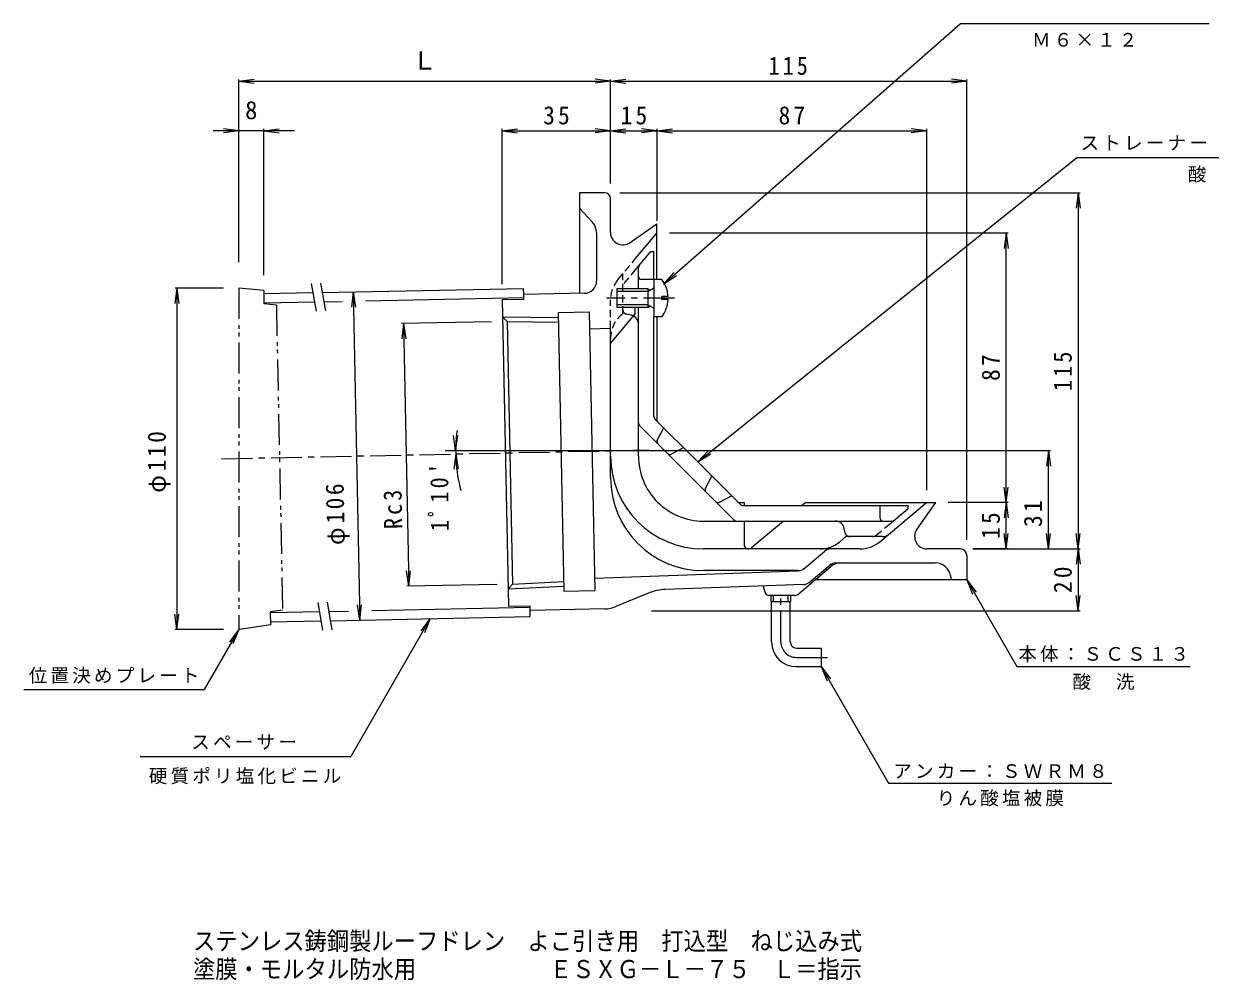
# Model space of a CAD drawing. Units: millimetres, scale not verified. Extents: x -217 to 358, y -274 to 249.
# Drawn here: x -217.2 to 165.9, y -273.7 to 35.2 of the extents above; entities that cross this region are included whole.
import ezdxf
from ezdxf.enums import TextEntityAlignment as Align

# ---------------------------------------------------------------- set-up
doc = ezdxf.new("R2010")
doc.units = ezdxf.units.MM
doc.header["$LTSCALE"] = 2
for name, pattern in [('CHAIN1', [8, 5, -1, 1, -1]), ('DASHED1', [1.8, 1.2, -0.6]), ('DOUBLE_CHAIN1', [8.8, 5, -1, 0.6, -0.6, 0.6, -1])]:
    doc.linetypes.add(name, pattern=pattern)
for name, color, linetype, lineweight in [('0-0_通り芯', 3, 'Continuous', 9), ('0-2_仕上', 6, 'Continuous', 9), ('0-3_建具', 7, 'Continuous', 9), ('0-4_その他', 7, 'Continuous', 9), ('0-5_寸法', 7, 'Continuous', 9)]:
    doc.layers.add(name, color=color, linetype=linetype, lineweight=lineweight)
doc.layers.add('F-5_F-5ﾚｲﾔ', color=2, linetype='Continuous')
doc.styles.add('ＭＳ ゴシック', font='')
doc.styles.get('ＭＳ ゴシック').set_extended_font_data('MS Gothic')

msp = doc.modelspace()

# ---------------------------------------------------------------- linework, layer by layer
at = {"layer": '0-0_通り芯'}
for p, q in [((-29.734, -19.425), (-37.734, -19.425)), ((-37.734, -19.425), (-37.734, -51.915)), ((-27.734, -32.244), (-27.734, -21.425)), ((-33.577, -28.883), (-37.734, -24.425)), ((-21.44, -35.521), (-12.734, -29.425)), ((-12.734, -47.425), (-12.734, -29.425)), ((-32.234, -32.293), (-32.234, -47.884)), ((-19.734, -40.768), (-12.734, -32.425)), ((-36.153, -51.883), (-55.766, -52.283)), ((-19.734, -58.425), (-19.734, -56.425)), ((-62.621, -59.482), (-44.613, -59.677)), ((-61.112, -60.976), (-62.621, -59.482)), ((-61.112, -60.976), (-44.583, -61.156)), ((-61.112, -60.976), (-59.384, -145.792)), ((-44.646, -58.057), (-42.813, -148.039)), ((-19.734, -58.425), (-27.734, -67.959)), ((-12.734, -59.425), (-12.734, -93.141)), ((-34.537, -63.305), (-27.734, -63.167)), ((-27.734, -111.425), (-27.734, -63.167)), ((-27.734, -102.722), (-81.146, -102.722)), ((35.266, -119.425), (34.074, -120.425)), ((35.266, -119.425), (77.266, -119.425)), ((59.178, -132.086), (74.266, -119.425)), ((71.17, -128.131), (77.266, -119.425)), ((15.389, -125.425), (15.389, -132.959)), ((28.115, -125.425), (17.798, -134.082)), ((48.266, -130.425), (46.287, -132.086)), ((60.065, -130.425), (48.266, -130.425)), ((52.75, -134.425), (2.266, -134.425)), ((34.76, -140.723), (41.429, -135.127)), ((85.266, -134.425), (74.447, -134.425)), ((87.266, -136.425), (87.266, -144.425)), ((-32.898, -143.801), (32.892, -141.462)), ((32.831, -141.425), (2.266, -141.425)), ((32.684, -149.074), (43.385, -140.095)), ((36.421, -145.204), (43.067, -139.627)), ((44.995, -138.925), (77.093, -138.925)), ((-59.384, -145.792), (-42.876, -144.94)), ((87.266, -144.425), (38.224, -144.425)), ((82.012, -143.031), (82.266, -144.425)), ((-60.831, -147.347), (-59.384, -145.792)), ((-60.831, -147.347), (-42.846, -146.418)), ((-42.813, -148.039), (-32.815, -147.835)), ((-15.211, -148.603), (-26.01, -153.026)), ((34.599, -145.904), (-10.059, -147.493)), ((22.033, -148.206), (21.674, -146.318)), ((-53.689, -154.261), (-53.719, -152.762)), ((31.72, -149.425), (23.507, -149.425)), ((24.091, -151.425), (24.091, -149.425)), ((24.091, -151.425), (30.441, -151.425)), ((24.266, -164.425), (24.266, -151.425)), ((24.906, -151.425), (24.906, -149.425)), ((29.626, -151.425), (29.626, -149.425)), ((30.266, -164.425), (30.266, -151.425)), ((30.441, -151.425), (30.441, -149.425)), ((-29.597, -153.771), (-53.689, -154.261)), ((32.266, -166.425), (40.266, -166.425)), ((40.266, -166.425), (40.266, -172.425)), ((32.266, -172.425), (40.266, -172.425))]:
    msp.add_line(p, q, dxfattribs=at)
at = {"layer": '0-0_通り芯', "linetype": 'DASHED1'}
for p, q in [((-25.395, -47.513), (-19.734, -40.768)), ((-23.734, -58.425), (-23.734, -45.535)), ((-27.734, -63.167), (-27.734, -53.941))]:
    msp.add_line(p, q, dxfattribs=at)
at = {"layer": '0-0_通り芯', "linetype": 'CHAIN1'}
for p, q in [((-153.363, -105.281), (-14.833, -102.459)), ((27.266, -164.425), (27.266, -149.425)), ((32.266, -169.425), (43.266, -169.425))]:
    msp.add_line(p, q, dxfattribs=at)
at = {"layer": '0-0_通り芯'}
for points in [[(-62.734, -53.925), (-55.736, -53.782), (-55.766, -52.283)], [(-62.734, -53.925), (-60.718, -152.904), (-53.719, -152.762)], [(-44.646, -58.057), (-34.648, -57.854), (-32.815, -147.835)], [(13.55, -119.425), (15.389, -119.425), (15.389, -120.425)]]:
    msp.add_lwpolyline(points, dxfattribs=at)
for centre, radius, start, end in [((-29.734, -21.425), 2, 0, 90), ((-37.234, -32.293), 5, 0, 43.00008), ((-23.734, -32.244), 4, 180, 305.00014), ((-36.234, -47.884), 4, 271.16684, 0), ((2.266, -104.425), 30, 180, 270), ((2.266, -111.425), 30, 180, 270), ((60.065, -127.425), 3, 270, 310.00003), ((74.447, -130.425), 4, 144.99986, 270), ((16.856, -132.959), 1.466, 180, 309.99997), ((39.859, -124.425), 10, 270, 310.00006), ((52.75, -124.425), 10, 270, 310.00006), ((43.358, -137.425), 3, 90, 130.00003), ((85.266, -136.425), 2, 0, 90), ((32.831, -138.425), 3, 270, 310.00003), ((32.785, -138.464), 3, 272.03825, 309.99966), ((44.995, -141.925), 3, 90, 129.99988), ((46.599, -143.925), 5, 90, 130.00017), ((77.093, -143.925), 5, 10.30489, 90), ((34.492, -142.906), 3, 272.03824, 309.99936), ((-9.526, -162.484), 15, 92.03804, 112.27443), ((23.507, -147.925), 1.5, 190.78445, 270), ((31.72, -147.925), 1.5, 270, 310.00003), ((-29.801, -143.773), 10, 271.16698, 292.27446), ((32.266, -164.425), 8, 180, 270), ((32.266, -164.425), 2, 180, 270)]:
    msp.add_arc(centre, radius, start, end, dxfattribs=at)
at = {"layer": '0-0_通り芯', "linetype": 'DASHED1'}
for centre, start in [((-17.734, -53.941), 139.99994), ((-17.734, -66.425), 126.86995)]:
    msp.add_arc(centre, 10, start, 180, dxfattribs=at)
at = {"layer": '0-0_通り芯', "linetype": 'CHAIN1'}
msp.add_arc((32.266, -164.425), 5, 180, 270, dxfattribs=at)
at = {"layer": '0-2_仕上'}
for p, q in [((-19.734, -44.384), (-14.734, -38.425)), ((-14.734, -38.425), (-13.734, -38.425)), ((-13.734, -47.425), (-13.734, -38.425)), ((-18.734, -50.425), (-18.734, -43.738)), ((-13.734, -47.425), (-17.734, -47.425)), ((-18.735, -104.425), (-18.734, -56.425)), ((-13.734, -91.519), (-13.734, -59.425)), ((-3.128, -109.819), (-18.295, -94.651)), ((0.408, -106.283), (-13.295, -92.58)), ((-12.675, -99.264), (-10.552, -95.323)), ((-8.13, -103.809), (-4.189, -101.687)), ((14.11, -119.986), (0.408, -106.283)), ((12.039, -124.986), (-3.128, -109.819)), ((2.882, -114.82), (5.004, -110.879)), ((7.427, -119.365), (11.368, -117.243)), ((15.171, -120.425), (68.266, -120.425)), ((59.266, -124.425), (59.266, -120.425)), ((62.307, -126.425), (68.265, -121.425)), ((68.266, -120.425), (68.266, -121.425)), ((2.265, -125.425), (62.952, -125.425)), ((48.024, -129.22), (47.748, -127.837))]:
    msp.add_line(p, q, dxfattribs=at)
at = {"layer": '0-2_仕上', "linetype": 'DASHED1'}
for p, q in [((-23.383, -48.733), (-19.734, -44.384)), ((-21.146, -58.943), (-22.528, -58.666)), ((57.958, -130.074), (62.307, -126.425))]:
    msp.add_line(p, q, dxfattribs=at)
at = {"layer": '0-2_仕上', "color": 4}
for p, q in [((-11.134, -47.425), (-13.734, -47.425)), ((-13.734, -47.425), (-13.734, -59.425)), ((-25.734, -50.425), (-25.734, -56.425)), ((-15.734, -50.425), (-25.734, -50.425)), ((-15.734, -51.295), (-25.734, -51.295)), ((-15.734, -51.295), (-13.862, -50.243)), ((-15.734, -50.425), (-14.971, -50.866)), ((-15.734, -50.425), (-15.734, -56.425)), ((-11.134, -53.904), (-11.134, -52.946)), ((-9.146, -52.946), (-11.134, -52.946)), ((-15.734, -55.555), (-25.734, -55.555)), ((-15.734, -56.425), (-25.734, -56.425)), ((-15.734, -55.555), (-13.862, -56.607)), ((-15.734, -56.425), (-14.971, -55.984)), ((-9.146, -53.904), (-11.134, -53.904)), ((-11.134, -59.425), (-13.734, -59.425))]:
    msp.add_line(p, q, dxfattribs=at)
at = {"layer": '0-2_仕上', "color": 4, "linetype": 'CHAIN1'}
msp.add_line((-7.052, -53.425), (-29.072, -53.425), dxfattribs=at)
at = {"layer": '0-2_仕上'}
for centre, radius, start, end in [((-17.234, -43.738), 1.5, 140.00024, 179.99966), ((-17.734, -46.425), 1, 180, 270), ((-21.734, -61.885), 3, 0, 63.32513), ((-12.234, -91.519), 1.5, 180, 224.99933), ((-17.234, -93.591), 1.5, 180, 224.99933), ((-11.794, -99.738), 1, 151.69981, 225), ((2.266, -104.425), 21, 179.99973, 225.00101), ((-8.604, -102.928), 1, 225, 298.30142), ((3.762, -115.294), 1, 151.69858, 225), ((2.266, -104.425), 21, 225.00101, 269.99973), ((6.953, -118.485), 1, 225, 298.30142), ((15.171, -118.925), 1.5, 225.00067, 270), ((13.1, -123.925), 1.5, 225.00067, 270), ((44.806, -128.425), 3, 11.30984, 90), ((60.265, -124.425), 1, 180, 270), ((62.952, -123.925), 1.5, 269.99966, 309.99969), ((49.495, -128.925), 1.5, 191.3091, 203.19263)]:
    msp.add_arc(centre, radius, start, end, dxfattribs=at)
at = {"layer": '0-2_仕上', "color": 4}
for centre, radius, start, end in [((-19.134, -53.425), 10, 2.74562, 36.86987), ((-13.984, -50.025), 0.25, 299.32918, 0), ((-13.984, -56.825), 0.25, 0, 60.67082), ((-19.134, -53.425), 10, 323.13013, 357.25438)]:
    msp.add_arc(centre, radius, start, end, dxfattribs=at)
at = {"layer": '0-2_仕上', "linetype": 'DASHED1'}
for centre, radius, start, end in [((-22.234, -57.195), 1.5, 179.99966, 258.68936), ((-21.734, -61.885), 3, 63.32513, 78.69016), ((49.495, -128.925), 1.5, 203.19263, 269.99966), ((56.994, -128.925), 1.5, 269.99966, 309.99969)]:
    msp.add_arc(centre, radius, start, end, dxfattribs=at)
at = {"layer": '0-3_建具'}
for p, q in [((-124.377, -48.679), (-122.795, -57.649)), ((-121.341, -48.617), (-119.76, -57.587)), ((-122.279, -151.658), (-120.697, -160.627)), ((-119.243, -151.596), (-117.662, -160.566))]:
    msp.add_line(p, q, dxfattribs=at)
at = {"layer": '0-3_建具', "linetype": 'DOUBLE_CHAIN1'}
for p, q in [((-139.716, -50.992), (-147.734, -50.173)), ((-147.734, -50.173), (-147.734, -160.436)), ((-139.716, -50.992), (-139.629, -55.241)), ((-135.62, -55.66), (-139.629, -55.241)), ((-135.62, -55.66), (-133.614, -154.139)), ((-133.614, -154.139), (-137.604, -154.721)), ((-137.604, -154.721), (-137.517, -158.97)), ((-137.517, -158.97), (-147.734, -160.436))]:
    msp.add_line(p, q, dxfattribs=at)
at = {"layer": '0-3_建具', "color": 4}
for p, q in [((-139.696, -51.992), (-123.849, -51.669)), ((-120.814, -51.607), (-55.807, -50.283)), ((-106.795, -54.322), (-55.746, -53.282)), ((-55.766, -52.283), (-55.807, -50.283)), ((-139.634, -54.991), (-123.322, -54.659)), ((-120.287, -54.597), (-114.371, -54.477)), ((-137.598, -154.971), (-121.752, -154.648)), ((-118.716, -154.586), (-112.334, -154.456)), ((-104.758, -154.302), (-53.709, -153.262)), ((-137.537, -157.97), (-121.224, -157.638))]:
    msp.add_line(p, q, dxfattribs=at)
msp.add_lwpolyline([(-118.189, -157.576), (-53.648, -156.261), (-53.689, -154.261)], dxfattribs=at)
at = {"layer": '0-4_その他'}
for p, q in [((-147.734, 16.575), (-142.777, 17.227)), ((-147.734, -41.818), (-147.734, 17.175)), ((-147.734, 16.575), (-27.734, 16.575)), ((-147.734, 16.575), (-142.777, 15.922)), ((-27.734, 16.575), (-32.692, 17.227)), ((-27.734, 16.575), (-32.692, 15.922)), ((-27.734, 16.575), (-22.777, 17.227)), ((-27.734, -16.425), (-27.734, 17.175)), ((-27.734, 16.575), (87.266, 16.575)), ((-27.734, 16.575), (-22.777, 15.922)), ((87.266, 16.575), (82.309, 17.227)), ((87.266, 16.575), (82.309, 15.922)), ((87.266, -131.425), (87.266, 17.175)), ((-129.767, 0.575), (-156.003, 0.575)), ((-147.734, 0.575), (-152.692, 1.227)), ((-147.734, 0.575), (-152.692, -0.078)), ((-139.716, 0.575), (-134.759, 1.227)), ((-139.716, -45.992), (-139.716, 1.175)), ((-139.716, 0.575), (-134.759, -0.078)), ((-62.734, 0.575), (-57.777, 1.227)), ((-62.734, -48.925), (-62.734, 1.175)), ((-62.734, 0.575), (-27.734, 0.575)), ((-62.734, 0.575), (-57.777, -0.078)), ((-27.734, 0.575), (-32.692, 1.227)), ((-27.734, 0.575), (-32.692, -0.078)), ((-27.734, 0.575), (-22.777, 1.227)), ((-27.734, 0.575), (-12.734, 0.575)), ((-27.734, 0.575), (-22.777, -0.078)), ((-12.734, 0.575), (-17.691, 1.227)), ((-12.734, 0.575), (-17.691, -0.078)), ((-12.734, 0.575), (-7.777, 1.227)), ((-12.734, 1.175), (-12.734, -28.425)), ((-12.734, 0.575), (74.266, 0.575)), ((-12.734, 0.575), (-7.777, -0.078)), ((74.266, 0.575), (69.309, 1.227)), ((74.266, 0.575), (69.309, -0.078)), ((74.266, 1.175), (74.266, -115.425)), ((-24.734, -19.425), (123.866, -19.425)), ((123.266, -19.425), (122.613, -24.382)), ((123.266, -19.425), (123.266, -134.425)), ((123.266, -19.425), (123.918, -24.382)), ((100.628, -32.425), (-8.734, -32.425)), ((100.028, -32.425), (99.375, -37.383)), ((100.028, -119.425), (100.028, -32.425)), ((100.028, -32.425), (100.68, -37.383)), ((-167.734, -50.173), (-168.387, -55.13)), ((-152.734, -50.173), (-168.334, -50.173)), ((-167.734, -50.173), (-167.082, -55.13)), ((-167.734, -50.173), (-167.734, -160.436)), ((-110.796, -51.403), (-111.347, -56.372)), ((-110.796, -51.403), (-108.637, -157.381)), ((-110.796, -51.403), (-110.042, -56.346)), ((-66.111, -61.078), (-95.183, -61.67)), ((-94.583, -61.658), (-95.135, -66.628)), ((-94.583, -61.658), (-92.856, -146.474)), ((-94.583, -61.658), (-93.83, -66.601)), ((-77.733, -102.722), (-78.386, -97.765)), ((-77.733, -102.722), (-77.081, -97.765)), ((114.26, -102.722), (-39.736, -102.722)), ((113.66, -102.722), (113.008, -107.679)), ((113.66, -134.425), (113.66, -102.722)), ((113.66, -102.722), (114.313, -107.679)), ((-77.723, -103.74), (-78.274, -108.71)), ((-77.723, -103.74), (-76.969, -108.683)), ((100.028, -119.425), (99.375, -114.468)), ((100.028, -119.425), (100.68, -114.468)), ((100.628, -119.425), (81.266, -119.425)), ((100.028, -119.425), (99.375, -124.382)), ((100.028, -134.425), (100.028, -119.425)), ((100.028, -119.425), (100.68, -124.382)), ((100.028, -134.425), (99.375, -129.468)), ((100.028, -134.425), (100.68, -129.468)), ((113.66, -134.425), (113.008, -129.468)), ((113.66, -134.425), (114.313, -129.468)), ((123.266, -134.425), (122.613, -129.468)), ((123.266, -134.425), (123.918, -129.468)), ((89.266, -134.425), (123.866, -134.425)), ((100.628, -134.425), (89.266, -134.425)), ((123.266, -134.425), (122.613, -139.382)), ((123.266, -134.425), (123.266, -154.425)), ((123.266, -134.425), (123.918, -139.382)), ((-92.856, -146.474), (-93.609, -141.531)), ((-92.856, -146.474), (-92.304, -141.505)), ((-64.383, -145.894), (-93.456, -146.487)), ((-108.637, -157.381), (-109.39, -152.438)), ((-108.637, -157.381), (-108.085, -152.412)), ((123.266, -154.425), (122.613, -149.468)), ((123.266, -154.425), (123.918, -149.468)), ((-167.734, -160.436), (-168.387, -155.479)), ((-167.734, -160.436), (-167.082, -155.479)), ((-14.462, -154.425), (123.866, -154.425)), ((-152.734, -160.436), (-168.334, -160.436))]:
    msp.add_line(p, q, dxfattribs=at)
msp.add_arc((-27.733, -102.722), 50, 172.4261, 194.81512, dxfattribs=at)
at = {"layer": '0-5_寸法'}
for p, q in [((-10.591, -48.92), (85.175, 35.164)), ((165.485, 35.164), (85.175, 35.164)), ((0.408, -106.283), (122.707, -8.177)), ((208.971, -8.177), (122.707, -8.177)), ((-10.591, -48.92), (-7.297, -45.159)), ((-10.591, -48.92), (-6.435, -46.139)), ((0.408, -106.283), (3.866, -102.672)), ((0.408, -106.283), (4.683, -103.69)), ((87.266, -144.425), (103.394, -172.36)), ((87.266, -144.425), (90.31, -148.392)), ((87.266, -144.425), (89.179, -149.045)), ((-85.919, -156.918), (-111.606, -201.41)), ((-85.919, -156.918), (-88.962, -160.885)), ((-85.919, -156.918), (-87.832, -161.538)), ((-147.734, -160.436), (-158.927, -179.823)), ((-147.734, -160.436), (-150.778, -164.403)), ((-147.734, -160.436), (-149.648, -165.055)), ((103.394, -172.36), (159.405, -172.36)), ((40.266, -172.425), (62.013, -210.093)), ((40.266, -172.425), (43.309, -176.392)), ((40.266, -172.425), (42.179, -177.045)), ((-217.184, -179.823), (-158.927, -179.823)), ((-179.616, -201.41), (-111.606, -201.41)), ((62.013, -210.093), (134.091, -210.093))]:
    msp.add_line(p, q, dxfattribs=at)

# ---------------------------------------------------------------- texts
at = {"layer": '0-4_その他', "color": 2, "style": 'ＭＳ ゴシック'}
for s, p in [('Ｌ', (-91.734, 18.575)), ('8', (-145.725, 2.575))]:
    msp.add_text(s, height=5.865, dxfattribs=at).set_placement(p, align=Align.BOTTOM_LEFT)
at = {"layer": '0-4_その他', "color": 2, "char_height": 5.865, "attachment_point": 7, "style": 'ＭＳ ゴシック'}
for s, insert in [('\\T1.27;\\W0.9;115', (23.266, 18.575)), ('\\T1.27;\\W0.95;35', (-49.484, 2.575)), ('\\T1.27;\\W0.95;15', (-24.484, 2.575)), ('\\T1.27;\\W0.95;87', (26.516, 2.575))]:
    msp.add_mtext(s, dxfattribs=dict(at, insert=insert))
for s, insert, rotation in [('\\T1.27;\\W0.95;87', (98.028, -80.175), 90), ('\\T1.27;\\W0.9;115', (121.266, -83.425), 90), ('\\T1.21;\\W0.95;φ110', (-169.734, -116.304), 90), ("\\T1.28;\\W0.9;1ﾟ10'", (-79.853, -128.644), 90.583), ('\\T1.21;\\W0.95;φ106', (-111.906, -133.11), 91.167), ('\\T1.27;\\W0.9;Rc3', (-94.869, -127.959), 91.167), ('\\T1.27;\\W0.95;31', (111.66, -127.324), 90), ('\\T1.27;\\W0.95;15', (98.028, -131.175), 90), ('\\T1.27;\\W0.95;20', (121.266, -148.675), 90)]:
    msp.add_mtext(s, dxfattribs=dict(at, insert=insert, rotation=rotation))
at = {"layer": '0-5_寸法', "char_height": 4.399, "attachment_point": 7, "style": 'ＭＳ ゴシック'}
for s, insert in [('\\T1.17;Ｍ６×１２', (108.33, 27.71)), ('\\T1.17;ストレーナー：ＳＣＳ１３', (124.019, -5.747)), ('\\T1.17;酸\u3000洗', (158.631, -16.121)), ('\\T1.17;本体：ＳＣＳ１３', (103.9, -170.983)), ('\\T1.17;位置決めプレート', (-215.568, -177.955)), ('\\T1.17;酸\u3000洗', (121.4, -179.973)), ('\\T1.17;スペーサー', (-163.083, -199.22)), ('\\T1.17;硬質ポリ塩化ビニル', (-176.81, -210.398)), ('\\T1.17;アンカー：ＳＷＲＭ８', (63.552, -208.558)), ('\\T1.17;りん酸塩被膜', (77.552, -217.548))]:
    msp.add_mtext(s, dxfattribs=dict(at, insert=insert))
at = {"layer": 'F-5_F-5ﾚｲﾔ', "style": 'ＭＳ ゴシック', "width": 0.9}
for s, p in [('ステンレス鋳鋼製ルーフドレン\u3000よこ引き用\u3000打込型\u3000ねじ込み式', (-162.529, -265.692)), ('塗膜・モルタル防水用\u3000\u3000\u3000\u3000\u3000\u3000ＥＳＸＧ－Ｌ－７５\u3000Ｌ＝指示', (-162.529, -274.764))]:
    msp.add_text(s, height=5.865, dxfattribs=at).set_placement(p, align=Align.BOTTOM_LEFT)

doc.saveas('drawing.dxf')
